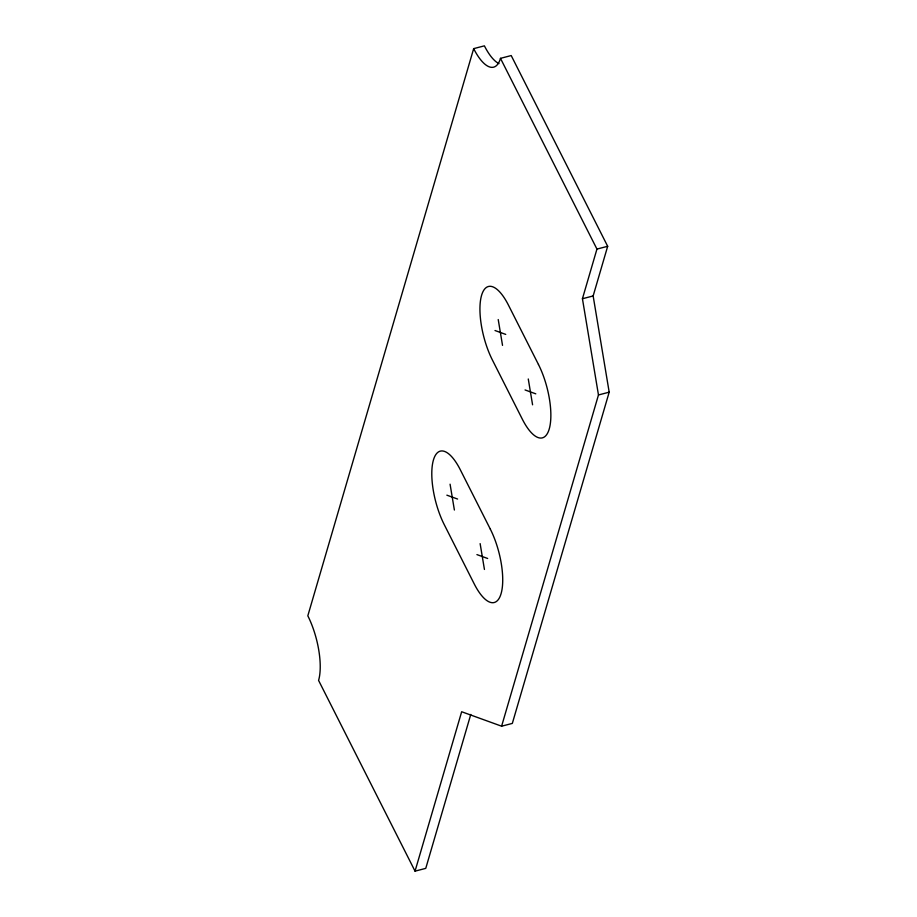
<?xml version="1.0" encoding="UTF-8"?>
<svg xmlns="http://www.w3.org/2000/svg" width="917" height="917" viewBox="0 0 917 917"><rect width="100%" height="100%" fill="white"/><g stroke="black" fill="none" stroke-linecap="round" stroke-linejoin="round"><path stroke-width="1.38" d="M498.974 63.628A47.501 17.125 75.4 0 1 484.394 45.85L473.665 48.635L307.814 615.823A47.501 17.125 75.4 0 1 318.577 680.414L415.046 871.15L425.763 868.365L470.776 714.446M415.046 871.15L461.664 711.741L501.61 726.195L512.328 723.41L609.186 392.178L593.15 295.95L607.673 246.295L511.205 55.559L500.476 58.344A47.501 17.125 75.4 0 1 473.665 48.635M501.61 726.195L598.469 394.963L582.433 298.736L596.944 249.08L500.476 58.344M596.944 249.08L607.673 246.295M582.433 298.736L593.15 295.95M598.469 394.963L609.186 392.178M495.008 330.521L505.737 334.407M525.063 389.954L535.792 393.84M446.866 495.169L457.594 499.043M476.92 554.602L487.649 558.476M528.272 378.985L532.582 404.81M498.218 319.552L502.527 345.377M480.13 543.621L484.44 569.457M450.075 484.187L454.385 510.024M538.451 364.462L508.396 305.029A47.501 17.125 75.4 0 0 481.585 295.32A47.501 17.125 75.4 0 0 492.349 359.9L522.403 419.333A47.501 17.125 75.4 0 0 549.214 429.041A47.501 17.125 75.4 0 0 538.451 364.462M490.308 529.098L460.254 469.664A47.501 17.125 75.4 0 0 433.443 459.956A47.501 17.125 75.4 0 0 444.206 524.547L474.261 583.98A47.501 17.125 75.4 0 0 501.072 593.689A47.501 17.125 75.4 0 0 490.308 529.098"/></g></svg>
